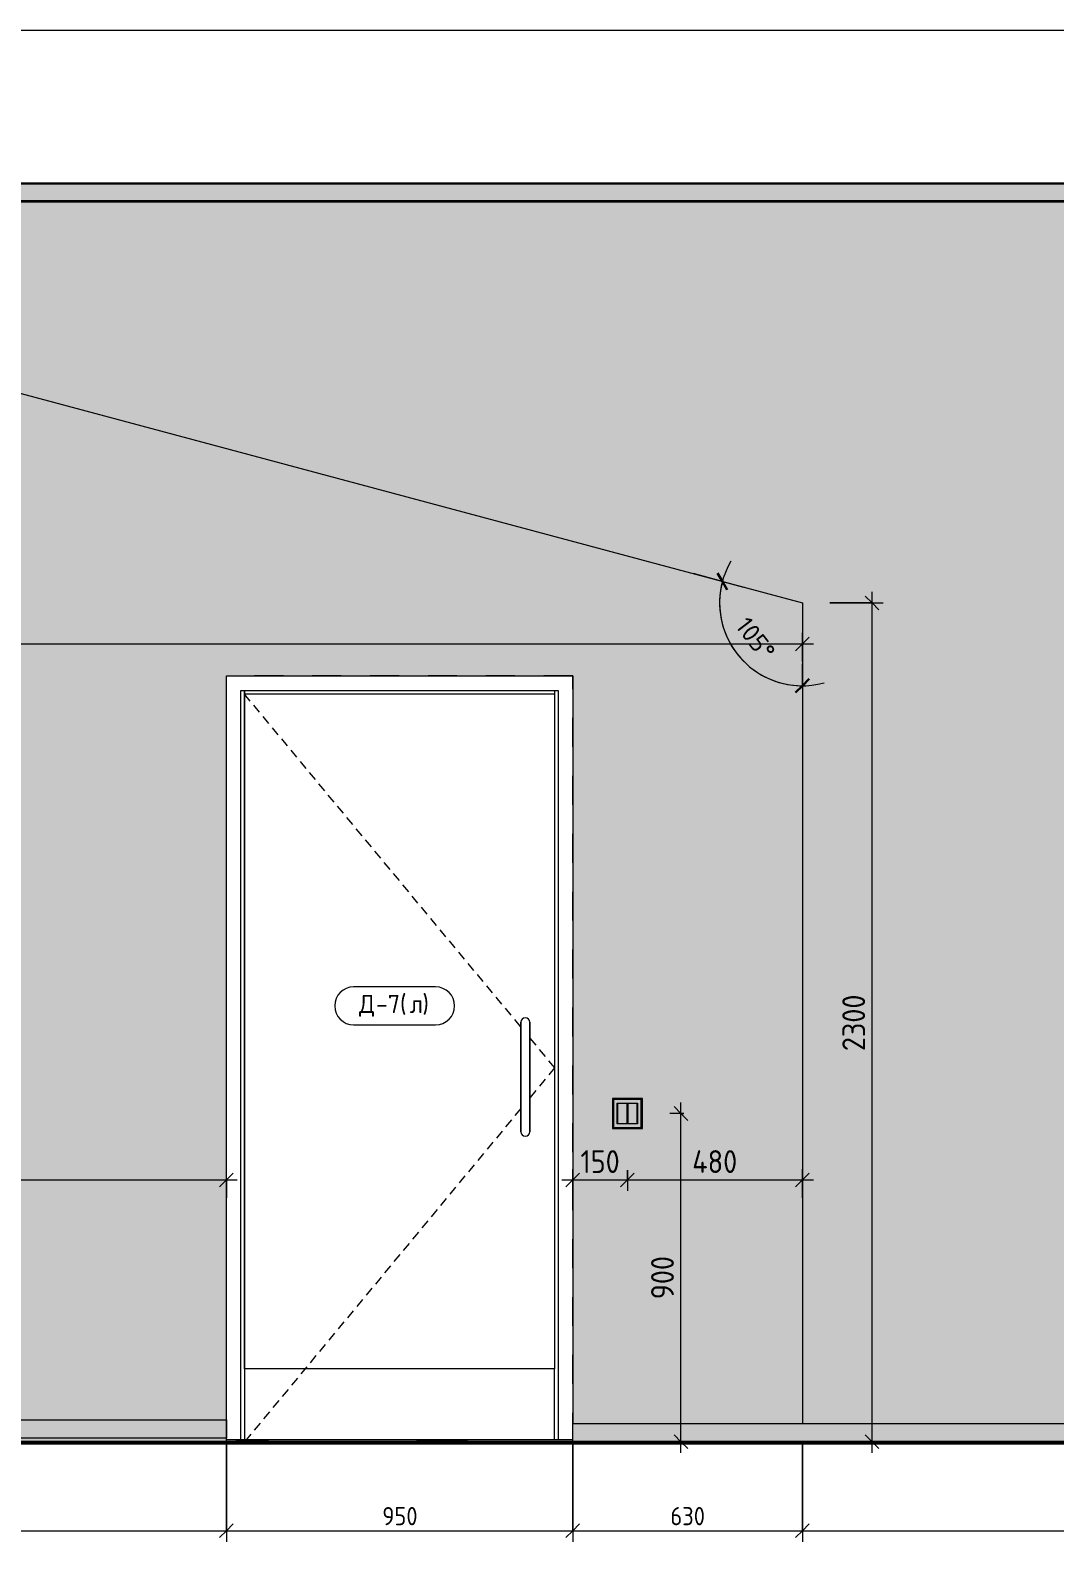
# Model space of a CAD drawing. Header units: millimetres. Extents: x 35124 to 170704, y -1987 to 12522.
# Drawn here: x 129430 to 132240, y 8126 to 12270 of the extents above; entities that cross this region are included whole.
import ezdxf

# ---------------------------------------------------------------- set-up
doc = ezdxf.new("R2010")
doc.units = ezdxf.units.MM
doc.linetypes.add('200_ШТРИХ__ш1_п0_6_', pattern=[40, 25, -15])
doc.linetypes.add('Штрих', pattern=[158.75, 79.375, -79.375])
for name, color, linetype, lineweight in [('A-ANNO-DIMS', 7, 'Continuous', 9), ('A-ANNO-DIMS-25', 7, 'Continuous', 9), ('A-DOOR', 7, 'Continuous', 9), ('A-DOOR-2', 7, '200_ШТРИХ__ш1_п0_6_', 9), ('A-DOOR-3', 7, 'Штрих', 9), ('A-DOOR-FRAM-1', 7, 'Continuous', 9), ('A-DOOR-IDEN', 7, 'Continuous', 9), ('A-FLOR', 7, 'Continuous', 9), ('A-GENM', 7, 'Continuous', 9), ('A-WALL-PATT', 7, 'Continuous', 9), ('I-WALL', 7, 'Continuous', 9), ('Ограждение', 7, 'Continuous', 9), ('Поручни', 7, 'Continuous', 9), ('Электрические приборы', 7, 'Continuous', 9)]:
    doc.layers.add(name, color=color, linetype=linetype, lineweight=lineweight)
for name, color, linetype, lineweight, true_color in [('A-CLNG-1', 7, 'Continuous', 9, 0x787878), ('A-CLNG-FNSH-1', 7, 'Continuous', 30, 0x3c3c3c), ('A-FLOR-1', 7, 'Continuous', 9, 0x787878), ('A-FLOR-FNSH-1', 7, 'Continuous', 30, 0x3c3c3c)]:
    doc.layers.add(name, color=color, linetype=linetype, lineweight=lineweight, true_color=true_color)
doc.styles.add('GOST Common_1', font='GOST_Common.ttf', dxfattribs={"height": 50})
doc.styles.add('ISOCPEUR_1', font='isocpeur.ttf', dxfattribs={"width": 0.9, "height": 62.5})
doc.styles.add('ISOCPEUR_2', font='isocpeur.ttf', dxfattribs={"width": 0.9, "height": 50})
doc.styles.add('ISOCPEUR_3', font='isocpeur.ttf', dxfattribs={"height": 50})
doc.dimstyles.new('ISO-2_0_0_9К_Средний_округл2', dxfattribs={"dimscale": 304.8, "dimtxt": 49.799059, "dimasz": 0.123031, "dimexe": 0.098425, "dimexo": 0, "dimgap": 0, "dimtad": 1, "dimdec": 0, "dimrnd": 10, "dimzin": 0, "dimdsep": 46, "dimtxsty": 'ISOCPEUR_2', "dimblk1": 'OBLIQUE', "dimblk2": 'OBLIQUE', "dimsah": 1, "dimcen": 0.09, "dimdle": 0.098425, "dimazin": 0, "dimtfac": 1, "dimtdec": 4, "dimtix": 1, "dimtmove": 0, "dimatfit": 3, "dimfxl": 1, "dimtvp": 1, "dimtolj": 1, "dimtzin": 0, "dimarcsym": 2})
doc.dimstyles.new('ISO-2_0_1_0K__СРЕДНИЙ_4', dxfattribs={"dimscale": 304.8, "dimtxt": 49.799059, "dimasz": 0.123031, "dimexe": 0.19685, "dimexo": 0.123031, "dimgap": 0.082021, "dimtad": 1, "dimdec": 3, "dimrnd": 0.001, "dimdsep": 46, "dimtxsty": 'ISOCPEUR_3', "dimblk1": 'OBLIQUE', "dimblk2": 'OBLIQUE', "dimsah": 1, "dimcen": 0.09, "dimdle": 0.19685, "dimadec": 0, "dimazin": 0, "dimtfac": 1, "dimtdec": 4, "dimtix": 1, "dimtmove": 0, "dimatfit": 3, "dimfxl": 1, "dimtvp": 1, "dimtolj": 1, "dimtzin": 0, "dimarcsym": 2})
doc.dimstyles.new('ISO-2_5_0_9К_БОЛЬШОЙ_1', dxfattribs={"dimscale": 304.8, "dimtxt": 62.248823, "dimasz": 0.123031, "dimexe": 0.098425, "dimexo": 0.246063, "dimgap": 0, "dimtad": 1, "dimdec": 0, "dimrnd": 10, "dimzin": 0, "dimdsep": 46, "dimtxsty": 'ISOCPEUR_1', "dimblk1": 'OBLIQUE', "dimblk2": 'OBLIQUE', "dimsah": 1, "dimcen": 0.09, "dimdle": 0.098425, "dimazin": 0, "dimtfac": 1, "dimtdec": 4, "dimtix": 1, "dimtmove": 0, "dimatfit": 3, "dimfxl": 1, "dimtvp": 1, "dimtolj": 1, "dimtzin": 0, "dimarcsym": 2})

# ---------------------------------------------------------------- blocks, each defined once
blk = doc.blocks.new('110_Дверь_СКБ_1Ст_Внутренняя1 - Д-7_л__950x2100h_Туалет-V10-Развертка 3_19-3')
at = {"layer": 'A-DOOR'}
for p, q in [((-65960, 10450), (-66810, 10450)), ((-66810, 8600), (-66810, 10450)), ((-65960, 10450), (-65960, 8600)), ((-66052.5, 9250), (-66052.5, 9550)), ((-66052.5, 9550), (-66052.5, 9250)), ((-66027.5, 9550), (-66027.5, 9250)), ((-66027.5, 9250), (-66027.5, 9550)), ((-65960, 8600), (-66810, 8600)), ((-66810, 8600), (-66810, 8406.3)), ((-65960, 8406.3), (-65960, 8600))]:
    blk.add_line(p, q, dxfattribs=at)
for centre, start, end in [((-66040, 9550), 0, 180), ((-66040, 9250), 180, 0)]:
    blk.add_arc(centre, 12.5, start, end, dxfattribs=at)
at = {"layer": 'A-DOOR-2'}
for p, q in [((-66811.4, 10450), (-66052.5, 9536.4)), ((-66027.5, 9506.3), (-65960, 9425)), ((-65960, 9425), (-66027.5, 9343.6)), ((-66052.5, 9313.5), (-66804.7, 8406.3))]:
    blk.add_line(p, q, dxfattribs=at)
at = {"layer": 'A-DOOR-3'}
for p, q in [((-65910, 10500), (-66860, 10500)), ((-66860, 8400), (-66860, 10500)), ((-65910, 10500), (-66860, 10500)), ((-66860, 8400), (-66860, 10500)), ((-65910, 8400), (-65910, 10500)), ((-65910, 8400), (-65910, 10500))]:
    blk.add_line(p, q, dxfattribs=at)
at = {"layer": 'A-DOOR-FRAM-1'}
for p, q in [((-66820, 8406.3), (-66820, 10460)), ((-66820, 10460), (-65950, 10460)), ((-66810, 10450), (-66810, 10460)), ((-66810, 10460), (-66810, 8600)), ((-65960, 10450), (-66810, 10450)), ((-65960, 10460), (-65960, 10450)), ((-65960, 10460), (-65960, 8600)), ((-65950, 10460), (-65950, 8406.3))]:
    blk.add_line(p, q, dxfattribs=at)
blk = doc.blocks.new('Плинтус - Плинтус темный _ст_школа_-33411210-Развертка 3_19-3')
at = {"layer": 'A-GENM'}
blk.add_hatch(color=256, dxfattribs=at).paths.add_polyline_path([(-67443.1, 8410), (-66860, 8410), (-66860, 8460), (-68260.5, 8460), (-68260.5, 8410), (-67730.1, 8410)])
for p, q in [((-68260.5, 8460), (-66860, 8460)), ((-68260.5, 8410), (-68260.5, 8460)), ((-66860, 8460), (-66860, 8410)), ((-66860, 8410), (-68260.5, 8410))]:
    blk.add_line(p, q, dxfattribs=at)
blk = doc.blocks.new('Плинтус - Плинтус темный _ст_школа_-33411168-Развертка 3_19-3')
at = {"layer": 'A-GENM'}
blk.add_hatch(color=256, dxfattribs=at).paths.add_polyline_path([(-60470, 8400), (-60470, 8450), (-65910, 8450), (-65910, 8400), (-60554.3, 8400)])
for p, q in [((-65910, 8450), (-60470, 8450)), ((-65910, 8400), (-65910, 8450)), ((-60470, 8450), (-60470, 8400))]:
    blk.add_line(p, q, dxfattribs=at)
blk = doc.blocks.new('Switch1 - Svitch х2-27773486-Развертка 3_19-3')
at = {"layer": 'Электрические приборы'}
h = blk.add_hatch(color=256, dxfattribs=at)
h.paths.add_polyline_path([(-65722, 9259), (-65719, 9259), (-65719, 9341), (-65801, 9341), (-65801, 9259), (-65732, 9259)])
h.paths.add_polyline_path([(-65788, 9260), (-65800, 9260), (-65800, 9340), (-65720, 9340), (-65720, 9260), (-65787, 9260)])
h = blk.add_hatch(color=256, dxfattribs=at)
h.paths.add_polyline_path([(-65788, 9262), (-65722, 9262), (-65722, 9338), (-65798, 9338), (-65798, 9262)])
h.paths.add_polyline_path([(-65760.5, 9272), (-65788, 9272), (-65788, 9328), (-65732, 9328), (-65732, 9272), (-65759, 9272)])
blk.add_hatch(color=256, dxfattribs=at).paths.add_polyline_path([(-65787, 9273), (-65733, 9273), (-65733, 9327), (-65787, 9327)])
for p, q in [((-65801, 9341), (-65801, 9259)), ((-65719, 9341), (-65801, 9341)), ((-65800, 9340), (-65720, 9340)), ((-65800, 9260), (-65800, 9340)), ((-65798, 9338), (-65798, 9262)), ((-65722, 9338), (-65798, 9338)), ((-65798, 9338), (-65798, 9262)), ((-65722, 9338), (-65798, 9338)), ((-65788, 9328), (-65732, 9328)), ((-65788, 9272), (-65788, 9328)), ((-65788, 9328), (-65732, 9328)), ((-65788, 9272), (-65788, 9328)), ((-65761, 9327), (-65787, 9327)), ((-65787, 9327), (-65787, 9273)), ((-65787, 9327), (-65787, 9273)), ((-65733, 9327), (-65787, 9327)), ((-65761, 9273), (-65761, 9327)), ((-65759, 9327), (-65759, 9273)), ((-65733, 9327), (-65759, 9327)), ((-65733, 9273), (-65733, 9327)), ((-65733, 9273), (-65733, 9327)), ((-65732, 9328), (-65732, 9272)), ((-65732, 9328), (-65732, 9272)), ((-65722, 9262), (-65722, 9338)), ((-65722, 9262), (-65722, 9338)), ((-65720, 9340), (-65720, 9260)), ((-65719, 9259), (-65719, 9341)), ((-65801, 9259), (-65719, 9259)), ((-65720, 9260), (-65800, 9260)), ((-65798, 9262), (-65722, 9262)), ((-65798, 9262), (-65722, 9262)), ((-65732, 9272), (-65788, 9272)), ((-65732, 9272), (-65788, 9272)), ((-65787, 9273), (-65761, 9273)), ((-65787, 9273), (-65733, 9273)), ((-65759, 9273), (-65733, 9273))]:
    blk.add_line(p, q, dxfattribs=at)
blk = doc.blocks.new('Ограждение - Ограждение-32882240-Развертка 3_19-3')
at = {"layer": 'Ограждение'}
blk.add_hatch(color=256, dxfattribs=at).paths.add_polyline_path([(-66744.2, 8400), (-66338.8, 8400), (-66338.8, 8402), (-65919.9, 8402), (-65919.9, 8400), (-65910, 8400), (-65910, 8406.3), (-66860, 8406.3), (-66860, 8400), (-66834.2, 8400), (-66834.2, 8402), (-66744.2, 8402)])
at = {"layer": 'Поручни'}
blk.add_line((-66860, 8406.3), (-65910, 8406.3), dxfattribs=at)
blk = doc.blocks.new('DIMBLOCK66-Развертка 3_19-3')
at = {"layer": 'A-ANNO-DIMS-25'}
for p, q in [((128567.8, 8410), (128567.8, 8125.8)), ((128567.8, 8155.8), (128567.8, 8410)), ((129968.3, 8400), (129968.3, 8125.8)), ((129968.3, 8155.8), (129968.3, 8400)), ((128567.8, 8155.8), (129968.3, 8155.8))]:
    blk.add_line(p, q, dxfattribs=at)
at = {"layer": 'A-ANNO-DIMS-25', "lineweight": 20}
for p, q in [((128567.8, 8155.8), (128586.5, 8174.6)), ((129968.3, 8155.8), (129987, 8174.6)), ((128567.8, 8155.8), (128549, 8137.1)), ((129968.3, 8155.8), (129949.5, 8137.1))]:
    blk.add_line(p, q, dxfattribs=at)
at = {"layer": 'A-ANNO-DIMS-25', "color": 0, "insert": (129206.7, 8221.1), "char_height": 50, "width": 147.099, "attachment_point": 1, "line_spacing_factor": 1.149209, "style": 'ISOCPEUR_2'}
blk.add_mtext('1400', dxfattribs=at)
blk = doc.blocks.new('_Oblique')
at = {"color": 0, "linetype": 'ByBlock', "lineweight": -2}
blk.add_line((-0.5, -0.5), (0.5, 0.5), dxfattribs=at)
blk = doc.blocks.new('DIMBLOCK67-Развертка 3_19-3')
at = {"layer": 'A-ANNO-DIMS-25'}
for p, q in [((129968.3, 8400), (129968.3, 8125.8)), ((129968.3, 8155.8), (129968.3, 8400)), ((130918.3, 8400), (130918.3, 8125.8)), ((130918.3, 8155.8), (130918.3, 8400)), ((129968.3, 8155.8), (130918.3, 8155.8))]:
    blk.add_line(p, q, dxfattribs=at)
at = {"layer": 'A-ANNO-DIMS-25', "lineweight": 20}
for p, q in [((129968.3, 8155.8), (129987, 8174.6)), ((130918.3, 8155.8), (130937, 8174.6)), ((129968.3, 8155.8), (129949.5, 8137.1)), ((130918.3, 8155.8), (130899.5, 8137.1))]:
    blk.add_line(p, q, dxfattribs=at)
at = {"layer": 'A-ANNO-DIMS-25', "color": 0, "insert": (130395.9, 8221.1), "char_height": 50, "width": 113.772, "attachment_point": 1, "line_spacing_factor": 1.149209, "style": 'ISOCPEUR_2'}
blk.add_mtext('950', dxfattribs=at)
blk = doc.blocks.new('DIMBLOCK68-Развертка 3_19-3')
at = {"layer": 'A-ANNO-DIMS-25'}
for p, q in [((130918.3, 8400), (130918.3, 8125.8)), ((130918.3, 8155.8), (130918.3, 8400)), ((131548.3, 8400), (131548.3, 8125.8)), ((131548.3, 8155.8), (131548.3, 8400)), ((130918.3, 8155.8), (131548.3, 8155.8))]:
    blk.add_line(p, q, dxfattribs=at)
at = {"layer": 'A-ANNO-DIMS-25', "lineweight": 20}
for p, q in [((130918.3, 8155.8), (130937, 8174.6)), ((131548.3, 8155.8), (131567, 8174.6)), ((130918.3, 8155.8), (130899.5, 8137.1)), ((131548.3, 8155.8), (131529.5, 8137.1))]:
    blk.add_line(p, q, dxfattribs=at)
at = {"layer": 'A-ANNO-DIMS-25', "color": 0, "insert": (131185.9, 8221.1), "char_height": 50, "width": 113.772, "attachment_point": 1, "line_spacing_factor": 1.149209, "style": 'ISOCPEUR_2'}
blk.add_mtext('630', dxfattribs=at)
blk = doc.blocks.new('DIMBLOCK69-Развертка 3_19-3')
at = {"layer": 'A-ANNO-DIMS-25'}
for p, q in [((131548.3, 8400), (131548.3, 8125.8)), ((131548.3, 8155.8), (131548.3, 8400)), ((136358.3, 8400), (136358.3, 8125.8)), ((136358.3, 8155.8), (136358.3, 8400)), ((131548.3, 8155.8), (136358.3, 8155.8))]:
    blk.add_line(p, q, dxfattribs=at)
at = {"layer": 'A-ANNO-DIMS-25', "lineweight": 20}
for p, q in [((131548.3, 8155.8), (131567, 8174.6)), ((136358.3, 8155.8), (136377, 8174.6)), ((131548.3, 8155.8), (131529.5, 8137.1)), ((136358.3, 8155.8), (136339.5, 8137.1))]:
    blk.add_line(p, q, dxfattribs=at)
at = {"layer": 'A-ANNO-DIMS-25', "color": 0, "insert": (133892, 8221.1), "char_height": 50, "width": 147.099, "attachment_point": 1, "line_spacing_factor": 1.149209, "style": 'ISOCPEUR_2'}
blk.add_mtext('4810', dxfattribs=at)
blk = doc.blocks.new('DIMBLOCK82-Развертка 3_19-3')
at = {"layer": 'A-ANNO-DIMS-25'}
for p, q in [((131328.7, 10758.8), (131249, 10780.2)), ((131328.7, 10758.8), (131328.7, 10758.8)), ((131328.7, 10758.8), (131386.7, 10743.3)), ((131548.3, 10472.7), (131548.3, 10532.7)), ((131548.3, 10472.7), (131548.3, 10390.2))]:
    blk.add_line(p, q, dxfattribs=at)
at = {"layer": 'A-ANNO-DIMS-25', "lineweight": 30}
for p, q in [((131328.7, 10758.8), (131315.5, 10781.8)), ((131328.7, 10758.8), (131342, 10735.9)), ((131548.3, 10472.7), (131567, 10491.5)), ((131548.3, 10472.7), (131529.5, 10454))]:
    blk.add_line(p, q, dxfattribs=at)
at = {"layer": 'A-ANNO-DIMS-25'}
for start, end in [(149.8751, 285.1249), (165, 270)]:
    blk.add_arc((131548.3, 10700), 227.3, start, end, dxfattribs=at)
at = {"layer": 'A-ANNO-DIMS-25', "color": 0, "insert": (131401.4, 10666.4), "char_height": 50, "width": 150.546, "attachment_point": 1, "rotation": 307.5, "line_spacing_factor": 1.149209, "style": 'ISOCPEUR_3'}
blk.add_mtext('105°', dxfattribs=at)
blk = doc.blocks.new('DIMBLOCK83-Развертка 3_19-3')
at = {"layer": 'A-ANNO-DIMS-25'}
for p, q in [((124748.3, 10539), (124748.3, 10617.5)), ((131548.3, 10539), (131548.3, 10617.5)), ((124718.3, 10587.5), (131578.3, 10587.5)), ((124748.3, 10587.5), (124748.3, 10539)), ((131548.3, 10587.5), (131548.3, 10539))]:
    blk.add_line(p, q, dxfattribs=at)
at = {"layer": 'A-ANNO-DIMS-25', "lineweight": 20}
for p, q in [((124748.3, 10587.5), (124729.5, 10568.7)), ((124748.3, 10587.5), (124767, 10606.2)), ((131548.3, 10587.5), (131529.5, 10568.7)), ((131548.3, 10587.5), (131567, 10606.2))]:
    blk.add_line(p, q, dxfattribs=at)
at = {"layer": 'A-ANNO-DIMS-25', "color": 0, "insert": (128069.2, 10669.1), "char_height": 62.5, "width": 189.619, "attachment_point": 1, "line_spacing_factor": 1.149209, "style": 'ISOCPEUR_1'}
blk.add_mtext('6800', dxfattribs=at)
blk = doc.blocks.new('DIMBLOCK86-Развертка 3_19-3')
at = {"layer": 'A-ANNO-DIMS-25'}
for p, q in [((131214.8, 8370), (131214.8, 9330)), ((131223.3, 9300), (131184.8, 9300)), ((131214.8, 9300), (131223.3, 9300)), ((131263.3, 8400), (131184.8, 8400)), ((131214.8, 8400), (131263.3, 8400))]:
    blk.add_line(p, q, dxfattribs=at)
at = {"layer": 'A-ANNO-DIMS-25', "lineweight": 20}
for p, q in [((131214.8, 9300), (131196, 9318.8)), ((131214.8, 9300), (131233.5, 9281.2)), ((131214.8, 8400), (131196, 8418.7)), ((131214.8, 8400), (131233.5, 8381.2))]:
    blk.add_line(p, q, dxfattribs=at)
at = {"layer": 'A-ANNO-DIMS-25', "color": 0, "insert": (131133.1, 8790.7), "char_height": 62.5, "width": 142.215, "attachment_point": 1, "rotation": 90, "line_spacing_factor": 1.149209, "style": 'ISOCPEUR_1'}
blk.add_mtext('900', dxfattribs=at)
blk = doc.blocks.new('DIMBLOCK87-Развертка 3_19-3')
at = {"layer": 'A-ANNO-DIMS-25'}
for p, q in [((130888.3, 9117.7), (131068.3, 9117.7)), ((130918.3, 9069.2), (130918.3, 9147.7)), ((130918.3, 9117.7), (130918.3, 9069.2)), ((131068.3, 9145), (131068.3, 9087.7)), ((131068.3, 9117.7), (131068.3, 9145))]:
    blk.add_line(p, q, dxfattribs=at)
at = {"layer": 'A-ANNO-DIMS-25', "lineweight": 20}
for p, q in [((130918.3, 9117.7), (130899.5, 9099)), ((130918.3, 9117.7), (130937, 9136.5)), ((131068.3, 9117.7), (131049.5, 9099)), ((131068.3, 9117.7), (131087, 9136.5))]:
    blk.add_line(p, q, dxfattribs=at)
at = {"layer": 'A-ANNO-DIMS-25', "color": 0, "insert": (130939.4, 9199.4), "char_height": 62.5, "width": 129.286, "attachment_point": 1, "line_spacing_factor": 1.149209, "style": 'ISOCPEUR_1'}
blk.add_mtext('150', dxfattribs=at)
blk = doc.blocks.new('DIMBLOCK88-Развертка 3_19-3')
at = {"layer": 'A-ANNO-DIMS-25', "lineweight": 20}
for p, q in [((131068.3, 9117.7), (131049.5, 9099)), ((131068.3, 9117.7), (131087, 9136.5)), ((131548.3, 9117.7), (131529.5, 9099)), ((131548.3, 9117.7), (131567, 9136.5))]:
    blk.add_line(p, q, dxfattribs=at)
at = {"layer": 'A-ANNO-DIMS-25'}
for p, q in [((131068.3, 9145), (131068.3, 9087.7)), ((131068.3, 9117.7), (131068.3, 9145)), ((131068.3, 9117.7), (131578.3, 9117.7)), ((131548.3, 9069.2), (131548.3, 9147.7)), ((131548.3, 9117.7), (131548.3, 9069.2))]:
    blk.add_line(p, q, dxfattribs=at)
at = {"layer": 'A-ANNO-DIMS-25', "color": 0, "insert": (131246, 9199.4), "char_height": 62.5, "width": 149.397, "attachment_point": 1, "line_spacing_factor": 1.149209, "style": 'ISOCPEUR_1'}
blk.add_mtext('480', dxfattribs=at)
blk = doc.blocks.new('DIMBLOCK90-Развертка 3_19-3')
at = {"layer": 'A-ANNO-DIMS-25', "lineweight": 20}
for p, q in [((128693.3, 9117.7), (128674.5, 9099)), ((128693.3, 9117.7), (128712, 9136.5)), ((129968.3, 9117.7), (129949.5, 9099)), ((129968.3, 9117.7), (129987, 9136.5))]:
    blk.add_line(p, q, dxfattribs=at)
at = {"layer": 'A-ANNO-DIMS-25'}
for p, q in [((128693.3, 9145), (128693.3, 9087.7)), ((128693.3, 9117.7), (128693.3, 9145)), ((128693.3, 9117.7), (129998.3, 9117.7)), ((129968.3, 9069.2), (129968.3, 9147.7)), ((129968.3, 9117.7), (129968.3, 9069.2))]:
    blk.add_line(p, q, dxfattribs=at)
at = {"layer": 'A-ANNO-DIMS-25', "color": 0, "insert": (129257.1, 9199.4), "char_height": 62.5, "width": 176.691, "attachment_point": 1, "line_spacing_factor": 1.149209, "style": 'ISOCPEUR_1'}
blk.add_mtext('1280', dxfattribs=at)
blk = doc.blocks.new('М_двери - Типоразмер_рамка-25223575-Развертка 3_19-3')
at = {"layer": 'A-DOOR-IDEN'}
for p, q in [((-66286.1, 9647), (-66510.9, 9647)), ((-66510.9, 9543), (-66286.1, 9543))]:
    blk.add_line(p, q, dxfattribs=at)
for centre, start, end in [((-66510.9, 9595), 90, 270), ((-66286.1, 9595), 270, 90)]:
    blk.add_arc(centre, 52, start, end, dxfattribs=at)
blk = doc.blocks.new('DIMBLOCK138-Развертка 3_19-3')
at = {"layer": 'A-ANNO-DIMS-25'}
for p, q in [((131623.3, 10700), (131769.3, 10700)), ((131739.3, 10700), (131623.3, 10700)), ((131739.3, 8370), (131739.3, 10730)), ((131787.8, 8400), (131709.3, 8400)), ((131739.3, 8400), (131787.8, 8400))]:
    blk.add_line(p, q, dxfattribs=at)
at = {"layer": 'A-ANNO-DIMS-25', "lineweight": 20}
for p, q in [((131739.3, 10700), (131720.5, 10718.7)), ((131739.3, 10700), (131758, 10681.2)), ((131739.3, 8400), (131720.5, 8418.7)), ((131739.3, 8400), (131758, 8381.2))]:
    blk.add_line(p, q, dxfattribs=at)
at = {"layer": 'A-ANNO-DIMS-25', "color": 0, "insert": (131657.6, 9471), "char_height": 62.5, "width": 189.619, "attachment_point": 1, "rotation": 90, "line_spacing_factor": 1.149209, "style": 'ISOCPEUR_1'}
blk.add_mtext('2300', dxfattribs=at)

msp = doc.modelspace()

# ---------------------------------------------------------------- hatches: boundary and pattern name
at = {"layer": 'A-CLNG-1'}
msp.add_hatch(color=256, dxfattribs=at).paths.add_polyline_path([(138858.2568, 11800), (158067.2569, 11800), (158067.2569, 11850), (121369.2568, 11850), (121369.2568, 11800), (137422.0699, 11800)])
at = {"layer": 'A-FLOR'}
msp.add_hatch(color=256, dxfattribs=at).paths.add_polyline_path([(130692.3666, 8400), (130908.3128, 8400), (130908.3128, 8402), (130629.6859, 8402), (130629.6859, 8400)])
at = {"layer": 'A-FLOR-1'}
msp.add_hatch(color=256, dxfattribs=at).paths.add_polyline_path([(157801.3892, 8394.5043), (158088.2569, 8394.5043), (158088.2569, 8395), (121348.2406, 8395), (121348.2568, 8394.5043), (157788.2569, 8394.5043)])
h = msp.add_hatch(color=256, dxfattribs=at)
h.paths.add_polyline_path([(130084.0728, 8400), (130084.0728, 8402), (129994.0728, 8402), (129994.0728, 8400), (130030.9787, 8400)])
h.paths.add_polyline_path([(130489.4458, 8400), (130629.6859, 8400), (130629.6859, 8402), (130489.4458, 8402)])
at = {"layer": 'A-WALL-PATT'}
h = msp.add_hatch(color=256, dxfattribs=at)
h.paths.add_polyline_path([(124748.2568, 8400), (124748.2568, 8410), (124523.2568, 8410), (124523.2568, 8400), (124649.1162, 8400)])
h.paths.add_polyline_path([(157198.2568, 8400), (157468.2568, 8400), (157468.2568, 8402), (158067.2569, 8402), (158067.2569, 8410), (157198.2568, 8410)])
h.paths.add_polyline_path([(131681.4166, 8450), (136358.2568, 8450), (136358.2568, 11800), (122749.2568, 11800), (122749.2568, 8450), (123123.2568, 8450), (123123.2568, 10500), (124523.2568, 10500), (124523.2568, 8460), (124748.2568, 8460), (124748.2568, 10800), (127473.3654, 11791.8584), (131548.2568, 10699.9946), (131548.2568, 8450), (131602.1204, 8450)])
h.paths.add_polyline_path([(141978.7146, 8450), (145968.2567, 8450), (145968.2567, 11800), (138858.2568, 11800), (138858.2568, 8450), (141942.8344, 8450)])
h.paths.add_polyline_path([(154644.0299, 8450), (154698.2568, 8450), (154698.2568, 11800), (148468.2567, 11800), (148468.3215, 8450), (154635.075, 8450)])
h.paths.add_polyline_path([(158052.904, 8460), (158067.2569, 8460), (158067.2569, 11800), (157198.2568, 11800), (157198.2568, 8460), (158052.2569, 8460)])
h.paths.add_polyline_path([(132829.5472, 10600), (132718.2568, 10600), (132718.2568, 11000), (133918.2568, 11000), (133918.2568, 10600)])
h.paths.add_polyline_path([(151918.2567, 10600), (150718.2567, 10600), (150718.2567, 11000), (151918.2567, 11000)])
h.paths.add_polyline_path([(141718.2568, 10600), (141718.2568, 11000), (142918.2568, 11000), (142918.2568, 10600), (142014.5926, 10600)])
h = msp.add_hatch(color=256, dxfattribs=at)
h.paths.add_polyline_path([(124748.2568, 8400), (125168.2568, 8400), (125168.2568, 8410), (124748.2568, 8410)])
h.paths.add_polyline_path([(129098.1226, 8400), (129968.2568, 8400), (129968.2568, 8410), (128568.2568, 8410), (128568.2568, 8400), (128811.0899, 8400)])
h.paths.add_polyline_path([(126514.8286, 8400), (127468.2568, 8400), (127468.2568, 10500), (128568.2568, 10500), (128568.2568, 8460), (129968.2568, 8460), (129968.2568, 10500), (130918.2568, 10500), (130918.2568, 8450), (131548.2568, 8450), (131548.2568, 10699.9946), (127473.3654, 11791.8584), (124748.2568, 10800), (124748.2568, 8460), (125168.2568, 8460), (125168.2568, 10500), (126118.2568, 10500), (126118.2568, 8460), (127467.7763, 8460), (127467.7763, 8410), (126118.2568, 8410), (126118.2568, 8400), (126371.3122, 8400)])
h.paths.add_polyline_path([(131069.2568, 9259), (131027.2568, 9259), (131027.2568, 9341), (131109.2568, 9341), (131109.2568, 9259), (131073.9976, 9259)])
h.paths.add_polyline_path([(128665.2568, 9259), (128652.2568, 9259), (128652.2568, 9341), (128734.2568, 9341), (128734.2568, 9259), (128666.2568, 9259)])
h.paths.add_polyline_path([(126227.2568, 9259), (126227.2568, 9341), (126309.2568, 9341), (126309.2568, 9259), (126227.7959, 9259)])
h.paths.add_polyline_path([(126267.2568, 9260), (126308.2568, 9260), (126308.2568, 9340), (126228.2568, 9340), (126228.2568, 9260), (126263.675, 9260)])
h.paths.add_polyline_path([(128667.5736, 9260), (128733.2568, 9260), (128733.2568, 9340), (128653.2568, 9340), (128653.2568, 9260), (128666.2568, 9260)])
h.paths.add_polyline_path([(131040.2568, 9260), (131108.2568, 9260), (131108.2568, 9340), (131028.2568, 9340), (131028.2568, 9260), (131030.2568, 9260)])
h.paths.add_polyline_path([(126296.2568, 9262), (126230.2568, 9262), (126230.2568, 9338), (126306.2568, 9338), (126306.2568, 9262), (126299.5541, 9262)])
h.paths.add_polyline_path([(131096.2568, 9262), (131030.2568, 9262), (131030.2568, 9338), (131106.2568, 9338), (131106.2568, 9262)])
h.paths.add_polyline_path([(128667.5736, 9262), (128655.2568, 9262), (128655.2568, 9338), (128731.2568, 9338), (128731.2568, 9262), (128703.4526, 9262)])
h.paths.add_polyline_path([(126240.2568, 9272), (126296.2568, 9272), (126296.2568, 9328), (126240.2568, 9328), (126240.2568, 9273)])
h.paths.add_polyline_path([(131095.2568, 9272), (131096.2568, 9272), (131096.2568, 9328), (131040.2568, 9328), (131040.2568, 9272), (131069.2568, 9272)])
h.paths.add_polyline_path([(128665.2568, 9272), (128721.2568, 9272), (128721.2568, 9328), (128665.2568, 9328), (128665.2568, 9273)])
h.paths.add_polyline_path([(128667.5736, 9273), (128666.2568, 9273), (128666.2568, 9327), (128720.2568, 9327), (128720.2568, 9273), (128703.4526, 9273)])
h.paths.add_polyline_path([(126267.2568, 9273), (126241.2568, 9273), (126241.2568, 9327), (126295.2568, 9327), (126295.2568, 9273), (126269.2568, 9273)])
h.paths.add_polyline_path([(131067.2568, 9273), (131041.2568, 9273), (131041.2568, 9327), (131095.2568, 9327), (131095.2568, 9273), (131069.2568, 9273)])
h.paths.add_polyline_path([(128718.2568, 9950), (128718.2568, 10050), (128818.2568, 10050), (128818.2568, 9950), (128811.0899, 9950)])
h.paths.add_polyline_path([(127968.2568, 10650), (127968.2568, 10750), (128068.2568, 10750), (128068.2568, 10650)])

# ---------------------------------------------------------------- linework, layer by layer
at = {"layer": 'A-CLNG-FNSH-1'}
for p, q in [((158067.2569, 11850), (121369.2568, 11850)), ((158067.2569, 11801), (121369.2568, 11801)), ((121369.2568, 11800), (158067.2569, 11800))]:
    msp.add_line(p, q, dxfattribs=at)
at = {"layer": 'A-FLOR'}
for p, q in [((121348.2406, 12270), (158088.4219, 12270)), ((130629.6859, 8402), (130908.979, 8402)), ((130909.0728, 8400), (130909.0728, 8402))]:
    msp.add_line(p, q, dxfattribs=at)
at = {"layer": 'A-FLOR-FNSH-1'}
for p, q in [((121348.2406, 8395), (158088.4219, 8395)), ((137493.2568, 8400), (121368.2568, 8400)), ((130084.0728, 8402), (129994.0728, 8402)), ((129994.0728, 8402), (129994.0728, 8400)), ((130084.0728, 8400), (130084.0728, 8402)), ((130629.6859, 8402), (130489.4458, 8402)), ((130489.4458, 8402), (130489.4458, 8400)), ((130629.6859, 8400), (130629.6859, 8402))]:
    msp.add_line(p, q, dxfattribs=at)
at = {"layer": 'I-WALL'}
for p, q in [((127473.3654, 11791.8584), (131548.2568, 10699.9946)), ((131548.2568, 10699.9946), (131548.2568, 8450)), ((129968.2568, 8460), (129968.2568, 10500)), ((129968.2568, 10500), (130918.2568, 10500)), ((130918.2568, 10500), (130918.2568, 8450)), ((129968.2568, 8400), (129968.2568, 8410))]:
    msp.add_line(p, q, dxfattribs=at)

# ---------------------------------------------------------------- block references
at = {"layer": 'A-DOOR-FRAM-1'}
msp.add_blockref('110_Дверь_СКБ_1Ст_Внутренняя1 - Д-7_л__950x2100h_Туалет-V10-Развертка 3_19-3', (196828.2568, 0), dxfattribs=at)
at = {"layer": 'A-DOOR-IDEN'}
msp.add_blockref('М_двери - Типоразмер_рамка-25223575-Развертка 3_19-3', (196828.2568, 0), dxfattribs=at)
at = {"layer": 'A-GENM'}
for name in ['Плинтус - Плинтус темный _ст_школа_-33411210-Развертка 3_19-3', 'Плинтус - Плинтус темный _ст_школа_-33411168-Развертка 3_19-3']:
    msp.add_blockref(name, (196828.2568, 0), dxfattribs=at)
at = {"layer": 'Поручни'}
msp.add_blockref('Ограждение - Ограждение-32882240-Развертка 3_19-3', (196828.2568, 0), dxfattribs=at)
at = {"layer": 'Электрические приборы'}
msp.add_blockref('Switch1 - Svitch х2-27773486-Развертка 3_19-3', (196828.2568, 0), dxfattribs=at)

# ---------------------------------------------------------------- texts
at = {"layer": 'A-DOOR-IDEN', "char_height": 50, "attachment_point": 1, "style": 'GOST Common_1'}
for s, insert, width in [('\\fGOST Common|b0|i0|c204|p34|;Д', (130332.3208, 9625.308), 56.118125), ('-7(', (130378.6229, 9625.308), 112.23625), ('\\fGOST Common|b0|i0|c204|p34|;)', (130505.9536, 9625.308), 24.050625), ('\\fGOST Common|b0|i0|c204|p34|;л', (130471.2271, 9625.308), 42.088594)]:
    msp.add_mtext(s, dxfattribs=dict(at, insert=insert, width=width))

# ---------------------------------------------------------------- dimensions: what is measured, and where the dimension line sits
at = {"layer": 'A-ANNO-DIMS'}
dim = msp.add_angular_dim_3p(base=(131334.6729, 10622.2564), center=(131548.2568, 10699.9946), p1=(131212.7992, 10789.8802), p2=(131548.2568, 10352.7033), dimstyle='ISO-2_0_1_0K__СРЕДНИЙ_4', override={"dimpost": '<>', "dimfxl": 551.049417}, dxfattribs=at)
dim.commit()
dim.dimension.update_dxf_attribs({"geometry": 'DIMBLOCK82-Развертка 3_19-3', "text_midpoint": (131407.6022, 10592.0665)})
for base, p1, p2, override, picture, middle in [((131739.2924, 10699.9946), (131712.7759, 8400), (131548.2568, 10699.9946), {"dimpost": '<>', "dimfxl": 2305.871093}, 'DIMBLOCK138-Развертка 3_19-3', (131708.0424, 9549.9973)), ((131214.7893, 9300), (131188.2728, 8400), (131148.2568, 9300), {"dimpost": '<>', "dimfxl": 900.88916}, 'DIMBLOCK86-Развертка 3_19-3', (131183.5393, 8850))]:
    dim = msp.add_linear_dim(base=base, p1=p1, p2=p2, angle=90, dimstyle='ISO-2_5_0_9К_БОЛЬШОЙ_1', override=override, dxfattribs=at)
    dim.commit()
    dim.dimension.update_dxf_attribs({"geometry": picture, "text_midpoint": middle})
for base, p1, p2, dimstyle, override, picture, middle in [((131548.2568, 10587.4746), (124748.2568, 10613.9911), (131548.2568, 10613.9911), 'ISO-2_5_0_9К_БОЛЬШОЙ_1', {"dimpost": '<>', "dimfxl": 6800}, 'DIMBLOCK83-Развертка 3_19-3', (128148.2568, 10618.7246)), ((129968.2568, 9117.7012), (128693.2568, 9220), (129968.2568, 9144.2177), 'ISO-2_5_0_9К_БОЛЬШОЙ_1', {"dimpost": '<>', "dimfxl": 1277.250171}, 'DIMBLOCK90-Развертка 3_19-3', (129330.7568, 9148.9512)), ((131068.2568, 9117.7012), (130918.2568, 9144.2177), (131068.2568, 9220), 'ISO-2_5_0_9К_БОЛЬШОЙ_1', {"dimpost": '<>', "dimfxl": 168.056391}, 'DIMBLOCK87-Развертка 3_19-3', (130993.2568, 9148.9512)), ((131548.2568, 9117.7012), (131068.2568, 9220), (131548.2568, 9144.2177), 'ISO-2_5_0_9К_БОЛЬШОЙ_1', {"dimpost": '<>', "dimfxl": 485.945408}, 'DIMBLOCK88-Развертка 3_19-3', (131308.2568, 9148.9512)), ((129968.2568, 8155.8142), (128567.7763, 8410), (129968.2568, 8400), 'ISO-2_0_0_9К_Средний_округл2', {"dimpost": '<>', "dimfxl": 1400.516257}, 'DIMBLOCK66-Развертка 3_19-3', (129268.0165, 8180.8142)), ((130918.2568, 8155.8142), (129968.2568, 8400), (130918.2568, 8400), 'ISO-2_0_0_9К_Средний_округл2', {"dimpost": '<>', "dimfxl": 950}, 'DIMBLOCK67-Развертка 3_19-3', (130443.2568, 8180.8142)), ((131548.2568, 8155.8142), (130918.2568, 8400), (131548.2568, 8400), 'ISO-2_0_0_9К_Средний_округл2', {"dimpost": '<>', "dimfxl": 629.999988}, 'DIMBLOCK68-Развертка 3_19-3', (131233.2568, 8180.8142)), ((136358.2568, 8155.8142), (131548.2568, 8400), (136358.2568, 8400), 'ISO-2_0_0_9К_Средний_округл2', {"dimpost": '<>', "dimfxl": 4810.000012}, 'DIMBLOCK69-Развертка 3_19-3', (133953.2568, 8180.8142))]:
    dim = msp.add_linear_dim(base=base, p1=p1, p2=p2, dimstyle=dimstyle, override=override, dxfattribs=at)
    dim.commit()
    dim.dimension.update_dxf_attribs({"geometry": picture, "text_midpoint": middle})

doc.saveas('drawing.dxf')
